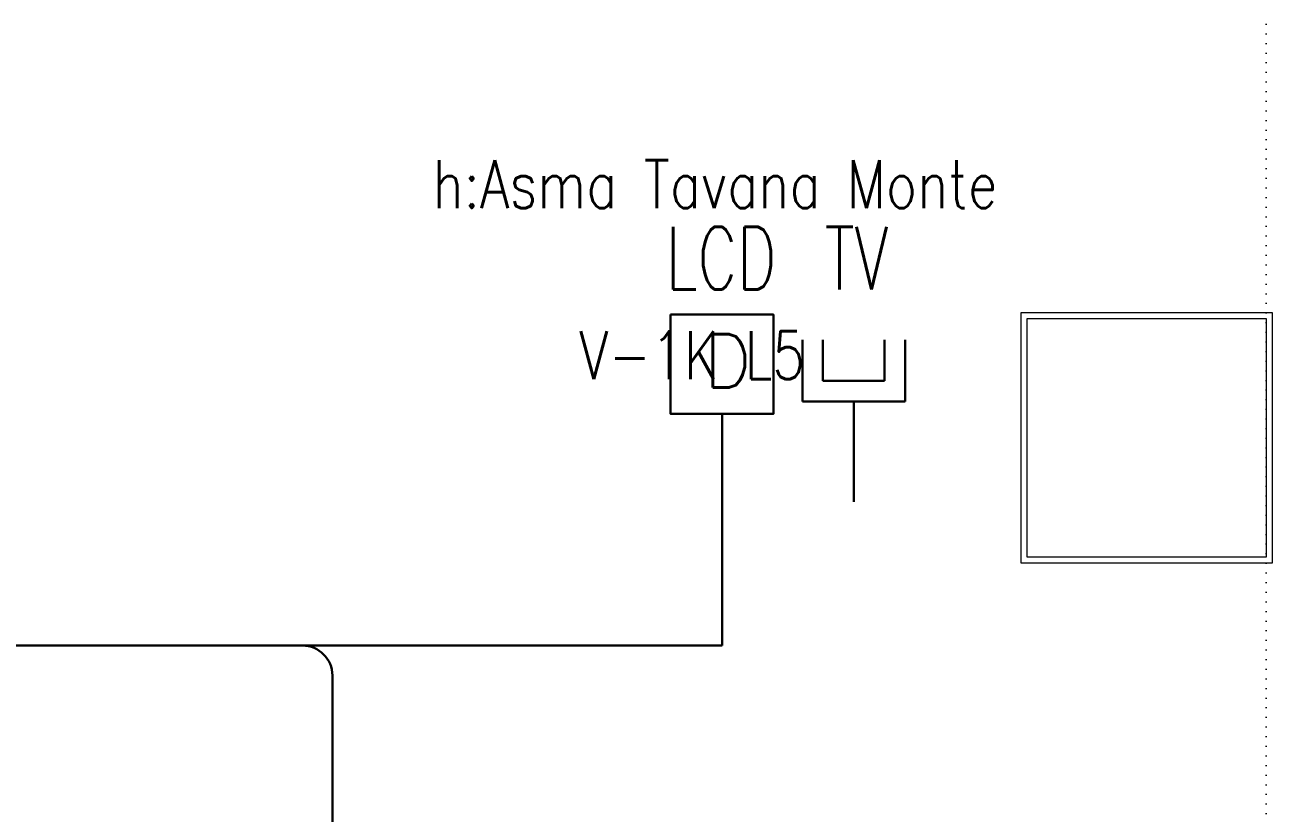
# Model space of a CAD drawing. Extents: x -1073 to 35213, y -1180 to 6950.
# Drawn here: x 18065 to 18482.8, y 926.8 to 1190.8 of the extents above; entities that cross this region are included whole.
import ezdxf

# ---------------------------------------------------------------- set-up
doc = ezdxf.new("R2010")
doc.units = 0
doc.header["$LTSCALE"] = 25
doc.linetypes.add('DOT2', pattern=[0.125, 0, -0.125])
doc.layers.get('0').update_dxf_attribs({"color": 9, "lineweight": 9})
for name, color, linetype, lineweight in [('01', 9, 'Continuous', 9), ('14', 9, 'Continuous', 9), ('20', 9, 'DOT2', 9), ('DATA TAVAN', 160, 'Continuous', 30), ('E-DATA LCD EKRAN', 7, 'Continuous', 30), ('E-DATA PRİZİ (RJ45)', 7, 'Continuous', 30), ('E-YAZI', 7, 'Continuous', 30)]:
    doc.layers.add(name, color=color, linetype=linetype, lineweight=lineweight)
doc.styles.add('E-YAZI', font='txttw.shx')

# ---------------------------------------------------------------- blocks, each defined once
blk = doc.blocks.new('p-kolon-80x80-vw')
at = {"layer": '01'}
blk.add_lwpolyline([(-40, -40), (-40, 40), (40, 40), (40, -40)], close=True, dxfattribs=at)
blk = doc.blocks.new('E-LCD+TV')
at = {"layer": 'E-DATA PRİZİ (RJ45)', "color": 1}
for p, q in [((38.46, 77.49), (38.46, 48)), ((48.29, 77.49), (48.29, 57.83)), ((77.78, 77.49), (77.78, 57.83)), ((87.61, 77.49), (87.61, 48)), ((48.29, 57.83), (77.78, 57.83)), ((38.46, 48), (87.61, 48)), ((63.03, 48), (63.03, 0)), ((0, 0), (0, 41.99))]:
    blk.add_line(p, q, dxfattribs=at)
blk.add_lwpolyline([(-24.58, 89.56), (24.58, 89.56), (24.58, 41.99), (-24.58, 41.99)], close=True, dxfattribs=at)
at = {"layer": 'E-DATA PRİZİ (RJ45)', "color": 1, "style": 'E-YAZI'}
blk.add_text('D', height=25.6, dxfattribs=at).set_placement((-8.79, 54.59))
at = {"layer": 'E-YAZI', "color": 1, "style": 'E-YAZI', "width": 0.7}
for s, p in [('LCD', (-26.97, 101.57)), ('TV', (49.03, 101.57))]:
    blk.add_text(s, height=30, dxfattribs=at).set_placement(p)

msp = doc.modelspace()

# ---------------------------------------------------------------- linework, layer by layer
at = {"layer": '14'}
msp.add_lwpolyline([(18398.84, 1094.5), (18482.84, 1094.5), (18482.84, 1010.5), (18398.84, 1010.5)], close=True, dxfattribs=at)
at = {"layer": '20'}
msp.add_lwpolyline([(18480.84, 394.5), (18480.84, 3110.5)], dxfattribs=at)
at = {"layer": 'DATA TAVAN'}
for p, q in [((18298.57, 1031.1), (18298.57, 982.88)), ((17860.01, 982.88), (18298.57, 982.88)), ((18168.03, 868.59), (18168.03, 972.88))]:
    msp.add_line(p, q, dxfattribs=at)
msp.add_arc((18158.03, 972.88), 10, 0, 90, dxfattribs=at)

# ---------------------------------------------------------------- block references
msp.add_blockref('p-kolon-80x80-vw', (18440.84, 1052.5))
at = {"layer": 'E-DATA LCD EKRAN', "color": 1, "xscale": 0.7, "yscale": 0.7, "zscale": 0.7}
msp.add_blockref('E-LCD+TV', (18298.57, 1031.1), dxfattribs=at)

# ---------------------------------------------------------------- texts
at = {"layer": 'E-YAZI', "color": 3, "style": 'E-YAZI', "width": 0.8}
msp.add_text('h:Asma Tavana Monte', height=16, dxfattribs=at).set_placement((18201.57, 1129.47))
at = {"layer": 'E-YAZI', "color": 6, "style": 'E-YAZI', "width": 0.8}
msp.add_text('V-1K L5', height=16, dxfattribs=at).set_placement((18250.69, 1072.18))

doc.saveas('drawing.dxf')
